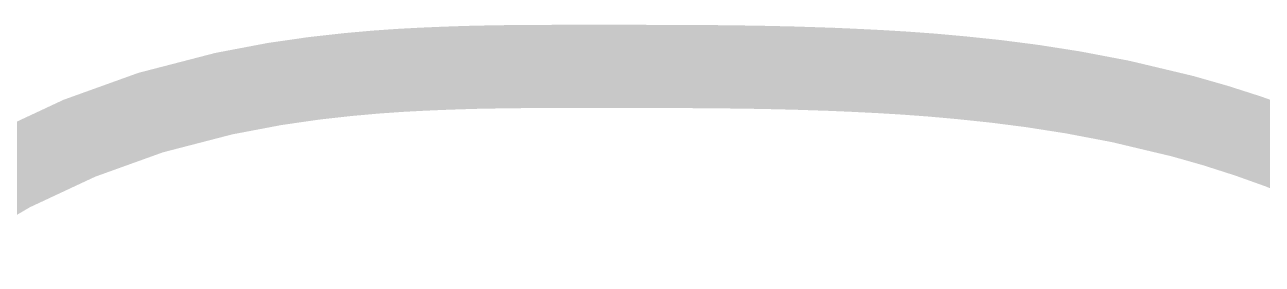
# Model space of a CAD drawing. Header units: millimetres. Extents: x 6 to 417, y 41 to 311.
# Drawn here: x 380.05 to 381.54, y 58.83 to 59.118 of the extents above; entities that cross this region are included whole.
import ezdxf

# ---------------------------------------------------------------- set-up
doc = ezdxf.new("R2010")
doc.units = ezdxf.units.MM
doc.layers.add('DrillDrawing', color=1, linetype='Continuous')

msp = doc.modelspace()

# ---------------------------------------------------------------- linework, layer by layer
at = {"layer": 'DrillDrawing', "const_width": 0.1}
for points in [[(380.4391, 59.058), (380.4726, 59.061)], [(380.4391, 59.058), (380.4726, 59.061)], [(380.4726, 59.061), (380.5027, 59.0631)], [(380.4726, 59.061), (380.5027, 59.0631)], [(380.5027, 59.0631), (380.5293, 59.0645)], [(380.5027, 59.0631), (380.5293, 59.0645)], [(380.5293, 59.0645), (380.5526, 59.0655)], [(380.5293, 59.0645), (380.5526, 59.0655)], [(380.5526, 59.0655), (380.5724, 59.0662)], [(380.5526, 59.0655), (380.5724, 59.0662)], [(380.5724, 59.0662), (380.5922, 59.0668)], [(380.5724, 59.0662), (380.5922, 59.0668)], [(380.5922, 59.0668), (380.6087, 59.0671)], [(380.5922, 59.0668), (380.6087, 59.0671)], [(380.6087, 59.0671), (380.6251, 59.0674)], [(380.6087, 59.0671), (380.6251, 59.0674)], [(380.6251, 59.0674), (380.6382, 59.0675)], [(380.6251, 59.0674), (380.6382, 59.0675)], [(380.6382, 59.0675), (380.6513, 59.0677)], [(380.6382, 59.0675), (380.6513, 59.0677)], [(380.6513, 59.0677), (380.661, 59.0677)], [(380.6513, 59.0677), (380.661, 59.0677)], [(380.661, 59.0677), (380.6708, 59.0678)], [(380.661, 59.0677), (380.6708, 59.0678)], [(380.6708, 59.0678), (380.6773, 59.0678)], [(380.6708, 59.0678), (380.6773, 59.0678)], [(380.6773, 59.0678), (380.6838, 59.0678)], [(380.6773, 59.0678), (380.6838, 59.0678)], [(380.6838, 59.0678), (380.6903, 59.0679)], [(380.6838, 59.0678), (380.6903, 59.0679)], [(380.6903, 59.0679), (380.6968, 59.0679)], [(380.6903, 59.0679), (380.6968, 59.0679)], [(380.6968, 59.0679), (380.7032, 59.0679)], [(380.6968, 59.0679), (380.7032, 59.0679)], [(380.7032, 59.0679), (380.7065, 59.0679)], [(380.7032, 59.0679), (380.7065, 59.0679)], [(380.7065, 59.0679), (380.7097, 59.0679)], [(380.7065, 59.0679), (380.7097, 59.0679)], [(380.7097, 59.0679), (380.7129, 59.0679)], [(380.7097, 59.0679), (380.7129, 59.0679)], [(380.7129, 59.0679), (380.7161, 59.0679)], [(380.7129, 59.0679), (380.7161, 59.0679)], [(380.7161, 59.0679), (380.7194, 59.0679)], [(380.7161, 59.0679), (380.7194, 59.0679)], [(380.7194, 59.0679), (380.7226, 59.0679)], [(380.7194, 59.0679), (380.7226, 59.0679)], [(380.7226, 59.0679), (380.7258, 59.0679)], [(380.7226, 59.0679), (380.7258, 59.0679)], [(380.7258, 59.0679), (380.729, 59.0679)], [(380.7258, 59.0679), (380.729, 59.0679)], [(380.729, 59.0679), (380.7322, 59.0679)], [(380.729, 59.0679), (380.7322, 59.0679)], [(380.7322, 59.0679), (380.7354, 59.0679)], [(380.7322, 59.0679), (380.7354, 59.0679)], [(380.7354, 59.0679), (380.7386, 59.0679)], [(380.7354, 59.0679), (380.7386, 59.0679)], [(380.7386, 59.0679), (380.7419, 59.0679)], [(380.7386, 59.0679), (380.7419, 59.0679)], [(380.7419, 59.0679), (380.7451, 59.0679)], [(380.7419, 59.0679), (380.7451, 59.0679)], [(380.7451, 59.0679), (380.7483, 59.0679)], [(380.7451, 59.0679), (380.7483, 59.0679)], [(380.7483, 59.0679), (380.7515, 59.0679)], [(380.7483, 59.0679), (380.7515, 59.0679)], [(380.7515, 59.0679), (380.7547, 59.0679)], [(380.7515, 59.0679), (380.7547, 59.0679)], [(380.7547, 59.0679), (380.7579, 59.0679)], [(380.7547, 59.0679), (380.7579, 59.0679)], [(380.7579, 59.0679), (380.7611, 59.0679)], [(380.7579, 59.0679), (380.7611, 59.0679)], [(380.7611, 59.0679), (380.7642, 59.0679)], [(380.7611, 59.0679), (380.7642, 59.0679)], [(380.7642, 59.0679), (380.7674, 59.0679)], [(380.7642, 59.0679), (380.7674, 59.0679)], [(380.7674, 59.0679), (380.7738, 59.0679)], [(380.7674, 59.0679), (380.7738, 59.0679)], [(380.7738, 59.0679), (380.7802, 59.0679)], [(380.7738, 59.0679), (380.7802, 59.0679)], [(380.7802, 59.0679), (380.7865, 59.0679)], [(380.7802, 59.0679), (380.7865, 59.0679)], [(380.7865, 59.0679), (380.7929, 59.0679)], [(380.7865, 59.0679), (380.7929, 59.0679)], [(380.7929, 59.0679), (380.7992, 59.0678)], [(380.7929, 59.0679), (380.7992, 59.0678)], [(380.7992, 59.0678), (380.8056, 59.0678)], [(380.7992, 59.0678), (380.8056, 59.0678)], [(380.8056, 59.0678), (380.815, 59.0678)], [(380.8056, 59.0678), (380.815, 59.0678)], [(380.815, 59.0678), (380.8245, 59.0678)], [(380.815, 59.0678), (380.8245, 59.0678)], [(380.8245, 59.0678), (380.834, 59.0677)], [(380.8245, 59.0678), (380.834, 59.0677)], [(380.834, 59.0677), (380.8465, 59.0677)], [(380.834, 59.0677), (380.8465, 59.0677)], [(380.8465, 59.0677), (380.8591, 59.0676)], [(380.8465, 59.0677), (380.8591, 59.0676)], [(380.8591, 59.0676), (380.8716, 59.0675)], [(380.8591, 59.0676), (380.8716, 59.0675)], [(380.8716, 59.0675), (380.8871, 59.0674)], [(380.8716, 59.0675), (380.8871, 59.0674)], [(380.8871, 59.0674), (380.9027, 59.0672)], [(380.8871, 59.0674), (380.9027, 59.0672)], [(380.9027, 59.0672), (380.9182, 59.067)], [(380.9027, 59.0672), (380.9182, 59.067)], [(380.9182, 59.067), (380.9367, 59.0667)], [(380.9182, 59.067), (380.9367, 59.0667)], [(380.9367, 59.0667), (380.9552, 59.0663)], [(380.9367, 59.0667), (380.9552, 59.0663)], [(380.9552, 59.0663), (380.9766, 59.0658)], [(380.9552, 59.0663), (380.9766, 59.0658)], [(380.9766, 59.0658), (380.998, 59.0651)], [(380.9766, 59.0658), (380.998, 59.0651)], [(380.998, 59.0651), (381.0223, 59.0643)], [(380.998, 59.0651), (381.0223, 59.0643)], [(381.0223, 59.0643), (381.0495, 59.0631)], [(381.0223, 59.0643), (381.0495, 59.0631)], [(381.0495, 59.0631), (381.0796, 59.0616)], [(381.0495, 59.0631), (381.0796, 59.0616)], [(381.0796, 59.0616), (381.1095, 59.0598)], [(381.0796, 59.0616), (381.1095, 59.0598)], [(380.2901, 59.0351), (380.3513, 59.0467)], [(380.2901, 59.0351), (380.3513, 59.0467)], [(380.3513, 59.0467), (380.3986, 59.0535)], [(380.3513, 59.0467), (380.3986, 59.0535)], [(380.3986, 59.0535), (380.4391, 59.058)], [(380.3986, 59.0535), (380.4391, 59.058)], [(381.1095, 59.0598), (381.1423, 59.0574)], [(381.1095, 59.0598), (381.1423, 59.0574)], [(381.1423, 59.0574), (381.1778, 59.0542)], [(381.1423, 59.0574), (381.1778, 59.0542)], [(381.1778, 59.0542), (381.2189, 59.0499)], [(381.1778, 59.0542), (381.2189, 59.0499)], [(381.2189, 59.0499), (381.2627, 59.0443)], [(381.2189, 59.0499), (381.2627, 59.0443)], [(381.2627, 59.0443), (381.312, 59.0366)], [(381.2627, 59.0443), (381.312, 59.0366)], [(381.312, 59.0366), (381.3694, 59.0257)], [(381.312, 59.0366), (381.3694, 59.0257)], [(381.3694, 59.0257), (381.4435, 59.0081)], [(381.3694, 59.0257), (381.4435, 59.0081)]]:
    msp.add_lwpolyline(points, dxfattribs=at)
at = {"layer": 'DrillDrawing', "const_width": 0.05}
for points in [[(380.4476, 59.061, 1), (380.4976, 59.061, 1)], [(380.4476, 59.061, 1), (380.4976, 59.061, 1)], [(380.4476, 59.061, 1), (380.4976, 59.061, 1)], [(380.4476, 59.061, 1), (380.4976, 59.061, 1)], [(380.4777, 59.0631, 1), (380.5277, 59.0631, 1)], [(380.4777, 59.0631, 1), (380.5277, 59.0631, 1)], [(380.4777, 59.0631, 1), (380.5277, 59.0631, 1)], [(380.4777, 59.0631, 1), (380.5277, 59.0631, 1)], [(380.5043, 59.0645, 1), (380.5543, 59.0645, 1)], [(380.5043, 59.0645, 1), (380.5543, 59.0645, 1)], [(380.5043, 59.0645, 1), (380.5543, 59.0645, 1)], [(380.5043, 59.0645, 1), (380.5543, 59.0645, 1)], [(380.5276, 59.0655, 1), (380.5776, 59.0655, 1)], [(380.5276, 59.0655, 1), (380.5776, 59.0655, 1)], [(380.5276, 59.0655, 1), (380.5776, 59.0655, 1)], [(380.5276, 59.0655, 1), (380.5776, 59.0655, 1)], [(380.5474, 59.0662, 1), (380.5974, 59.0662, 1)], [(380.5474, 59.0662, 1), (380.5974, 59.0662, 1)], [(380.5474, 59.0662, 1), (380.5974, 59.0662, 1)], [(380.5474, 59.0662, 1), (380.5974, 59.0662, 1)], [(380.5672, 59.0668, 1), (380.6172, 59.0668, 1)], [(380.5672, 59.0668, 1), (380.6172, 59.0668, 1)], [(380.5672, 59.0668, 1), (380.6172, 59.0668, 1)], [(380.5672, 59.0668, 1), (380.6172, 59.0668, 1)], [(380.5837, 59.0671, 1), (380.6337, 59.0671, 1)], [(380.5837, 59.0671, 1), (380.6337, 59.0671, 1)], [(380.5837, 59.0671, 1), (380.6337, 59.0671, 1)], [(380.5837, 59.0671, 1), (380.6337, 59.0671, 1)], [(380.6001, 59.0674, 1), (380.6501, 59.0674, 1)], [(380.6001, 59.0674, 1), (380.6501, 59.0674, 1)], [(380.6001, 59.0674, 1), (380.6501, 59.0674, 1)], [(380.6001, 59.0674, 1), (380.6501, 59.0674, 1)], [(380.6132, 59.0675, 1), (380.6632, 59.0675, 1)], [(380.6132, 59.0675, 1), (380.6632, 59.0675, 1)], [(380.6132, 59.0675, 1), (380.6632, 59.0675, 1)], [(380.6132, 59.0675, 1), (380.6632, 59.0675, 1)], [(380.6263, 59.0677, 1), (380.6763, 59.0677, 1)], [(380.6263, 59.0677, 1), (380.6763, 59.0677, 1)], [(380.6263, 59.0677, 1), (380.6763, 59.0677, 1)], [(380.6263, 59.0677, 1), (380.6763, 59.0677, 1)], [(380.636, 59.0677, 1), (380.686, 59.0677, 1)], [(380.636, 59.0677, 1), (380.686, 59.0677, 1)], [(380.636, 59.0677, 1), (380.686, 59.0677, 1)], [(380.636, 59.0677, 1), (380.686, 59.0677, 1)], [(380.6458, 59.0678, 1), (380.6958, 59.0678, 1)], [(380.6458, 59.0678, 1), (380.6958, 59.0678, 1)], [(380.6458, 59.0678, 1), (380.6958, 59.0678, 1)], [(380.6458, 59.0678, 1), (380.6958, 59.0678, 1)], [(380.6523, 59.0678, 1), (380.7023, 59.0678, 1)], [(380.6523, 59.0678, 1), (380.7023, 59.0678, 1)], [(380.6523, 59.0678, 1), (380.7023, 59.0678, 1)], [(380.6523, 59.0678, 1), (380.7023, 59.0678, 1)], [(380.6588, 59.0678, 1), (380.7088, 59.0678, 1)], [(380.6588, 59.0678, 1), (380.7088, 59.0678, 1)], [(380.6588, 59.0678, 1), (380.7088, 59.0678, 1)], [(380.6588, 59.0678, 1), (380.7088, 59.0678, 1)], [(380.6653, 59.0679, 1), (380.7153, 59.0679, 1)], [(380.6653, 59.0679, 1), (380.7153, 59.0679, 1)], [(380.6653, 59.0679, 1), (380.7153, 59.0679, 1)], [(380.6653, 59.0679, 1), (380.7153, 59.0679, 1)], [(380.6718, 59.0679, 1), (380.7218, 59.0679, 1)], [(380.6718, 59.0679, 1), (380.7218, 59.0679, 1)], [(380.6718, 59.0679, 1), (380.7218, 59.0679, 1)], [(380.6718, 59.0679, 1), (380.7218, 59.0679, 1)], [(380.6782, 59.0679, 1), (380.7282, 59.0679, 1)], [(380.6782, 59.0679, 1), (380.7282, 59.0679, 1)], [(380.6782, 59.0679, 1), (380.7282, 59.0679, 1)], [(380.6782, 59.0679, 1), (380.7282, 59.0679, 1)], [(380.6815, 59.0679, 1), (380.7315, 59.0679, 1)], [(380.6815, 59.0679, 1), (380.7315, 59.0679, 1)], [(380.6815, 59.0679, 1), (380.7315, 59.0679, 1)], [(380.6815, 59.0679, 1), (380.7315, 59.0679, 1)], [(380.6847, 59.0679, 1), (380.7347, 59.0679, 1)], [(380.6847, 59.0679, 1), (380.7347, 59.0679, 1)], [(380.6847, 59.0679, 1), (380.7347, 59.0679, 1)], [(380.6847, 59.0679, 1), (380.7347, 59.0679, 1)], [(380.6879, 59.0679, 1), (380.7379, 59.0679, 1)], [(380.6879, 59.0679, 1), (380.7379, 59.0679, 1)], [(380.6879, 59.0679, 1), (380.7379, 59.0679, 1)], [(380.6879, 59.0679, 1), (380.7379, 59.0679, 1)], [(380.6911, 59.0679, 1), (380.7411, 59.0679, 1)], [(380.6911, 59.0679, 1), (380.7411, 59.0679, 1)], [(380.6911, 59.0679, 1), (380.7411, 59.0679, 1)], [(380.6911, 59.0679, 1), (380.7411, 59.0679, 1)], [(380.6944, 59.0679, 1), (380.7444, 59.0679, 1)], [(380.6944, 59.0679, 1), (380.7444, 59.0679, 1)], [(380.6944, 59.0679, 1), (380.7444, 59.0679, 1)], [(380.6944, 59.0679, 1), (380.7444, 59.0679, 1)], [(380.6976, 59.0679, 1), (380.7476, 59.0679, 1)], [(380.6976, 59.0679, 1), (380.7476, 59.0679, 1)], [(380.6976, 59.0679, 1), (380.7476, 59.0679, 1)], [(380.6976, 59.0679, 1), (380.7476, 59.0679, 1)], [(380.7008, 59.0679, 1), (380.7508, 59.0679, 1)], [(380.7008, 59.0679, 1), (380.7508, 59.0679, 1)], [(380.7008, 59.0679, 1), (380.7508, 59.0679, 1)], [(380.7008, 59.0679, 1), (380.7508, 59.0679, 1)], [(380.704, 59.0679, 1), (380.754, 59.0679, 1)], [(380.704, 59.0679, 1), (380.754, 59.0679, 1)], [(380.704, 59.0679, 1), (380.754, 59.0679, 1)], [(380.704, 59.0679, 1), (380.754, 59.0679, 1)], [(380.7072, 59.0679, 1), (380.7572, 59.0679, 1)], [(380.7072, 59.0679, 1), (380.7572, 59.0679, 1)], [(380.7072, 59.0679, 1), (380.7572, 59.0679, 1)], [(380.7072, 59.0679, 1), (380.7572, 59.0679, 1)], [(380.7104, 59.0679, 1), (380.7604, 59.0679, 1)], [(380.7104, 59.0679, 1), (380.7604, 59.0679, 1)], [(380.7104, 59.0679, 1), (380.7604, 59.0679, 1)], [(380.7104, 59.0679, 1), (380.7604, 59.0679, 1)], [(380.7136, 59.0679, 1), (380.7636, 59.0679, 1)], [(380.7136, 59.0679, 1), (380.7636, 59.0679, 1)], [(380.7136, 59.0679, 1), (380.7636, 59.0679, 1)], [(380.7136, 59.0679, 1), (380.7636, 59.0679, 1)], [(380.7169, 59.0679, 1), (380.7669, 59.0679, 1)], [(380.7169, 59.0679, 1), (380.7669, 59.0679, 1)], [(380.7169, 59.0679, 1), (380.7669, 59.0679, 1)], [(380.7169, 59.0679, 1), (380.7669, 59.0679, 1)], [(380.7201, 59.0679, 1), (380.7701, 59.0679, 1)], [(380.7201, 59.0679, 1), (380.7701, 59.0679, 1)], [(380.7201, 59.0679, 1), (380.7701, 59.0679, 1)], [(380.7201, 59.0679, 1), (380.7701, 59.0679, 1)], [(380.7233, 59.0679, 1), (380.7733, 59.0679, 1)], [(380.7233, 59.0679, 1), (380.7733, 59.0679, 1)], [(380.7233, 59.0679, 1), (380.7733, 59.0679, 1)], [(380.7233, 59.0679, 1), (380.7733, 59.0679, 1)], [(380.7265, 59.0679, 1), (380.7765, 59.0679, 1)], [(380.7265, 59.0679, 1), (380.7765, 59.0679, 1)], [(380.7265, 59.0679, 1), (380.7765, 59.0679, 1)], [(380.7265, 59.0679, 1), (380.7765, 59.0679, 1)], [(380.7297, 59.0679, 1), (380.7797, 59.0679, 1)], [(380.7297, 59.0679, 1), (380.7797, 59.0679, 1)], [(380.7297, 59.0679, 1), (380.7797, 59.0679, 1)], [(380.7297, 59.0679, 1), (380.7797, 59.0679, 1)], [(380.7329, 59.0679, 1), (380.7829, 59.0679, 1)], [(380.7329, 59.0679, 1), (380.7829, 59.0679, 1)], [(380.7329, 59.0679, 1), (380.7829, 59.0679, 1)], [(380.7329, 59.0679, 1), (380.7829, 59.0679, 1)], [(380.7361, 59.0679, 1), (380.7861, 59.0679, 1)], [(380.7361, 59.0679, 1), (380.7861, 59.0679, 1)], [(380.7361, 59.0679, 1), (380.7861, 59.0679, 1)], [(380.7361, 59.0679, 1), (380.7861, 59.0679, 1)], [(380.7392, 59.0679, 1), (380.7892, 59.0679, 1)], [(380.7392, 59.0679, 1), (380.7892, 59.0679, 1)], [(380.7392, 59.0679, 1), (380.7892, 59.0679, 1)], [(380.7392, 59.0679, 1), (380.7892, 59.0679, 1)], [(380.7424, 59.0679, 1), (380.7924, 59.0679, 1)], [(380.7424, 59.0679, 1), (380.7924, 59.0679, 1)], [(380.7424, 59.0679, 1), (380.7924, 59.0679, 1)], [(380.7424, 59.0679, 1), (380.7924, 59.0679, 1)], [(380.7488, 59.0679, 1), (380.7988, 59.0679, 1)], [(380.7488, 59.0679, 1), (380.7988, 59.0679, 1)], [(380.7488, 59.0679, 1), (380.7988, 59.0679, 1)], [(380.7488, 59.0679, 1), (380.7988, 59.0679, 1)], [(380.7552, 59.0679, 1), (380.8052, 59.0679, 1)], [(380.7552, 59.0679, 1), (380.8052, 59.0679, 1)], [(380.7552, 59.0679, 1), (380.8052, 59.0679, 1)], [(380.7552, 59.0679, 1), (380.8052, 59.0679, 1)], [(380.7615, 59.0679, 1), (380.8115, 59.0679, 1)], [(380.7615, 59.0679, 1), (380.8115, 59.0679, 1)], [(380.7615, 59.0679, 1), (380.8115, 59.0679, 1)], [(380.7615, 59.0679, 1), (380.8115, 59.0679, 1)], [(380.7679, 59.0679, 1), (380.8179, 59.0679, 1)], [(380.7679, 59.0679, 1), (380.8179, 59.0679, 1)], [(380.7679, 59.0679, 1), (380.8179, 59.0679, 1)], [(380.7679, 59.0679, 1), (380.8179, 59.0679, 1)], [(380.7742, 59.0678, 1), (380.8242, 59.0678, 1)], [(380.7742, 59.0678, 1), (380.8242, 59.0678, 1)], [(380.7742, 59.0678, 1), (380.8242, 59.0678, 1)], [(380.7742, 59.0678, 1), (380.8242, 59.0678, 1)], [(380.7806, 59.0678, 1), (380.8306, 59.0678, 1)], [(380.7806, 59.0678, 1), (380.8306, 59.0678, 1)], [(380.7806, 59.0678, 1), (380.8306, 59.0678, 1)], [(380.7806, 59.0678, 1), (380.8306, 59.0678, 1)], [(380.79, 59.0678, 1), (380.84, 59.0678, 1)], [(380.79, 59.0678, 1), (380.84, 59.0678, 1)], [(380.79, 59.0678, 1), (380.84, 59.0678, 1)], [(380.79, 59.0678, 1), (380.84, 59.0678, 1)], [(380.7995, 59.0678, 1), (380.8495, 59.0678, 1)], [(380.7995, 59.0678, 1), (380.8495, 59.0678, 1)], [(380.7995, 59.0678, 1), (380.8495, 59.0678, 1)], [(380.7995, 59.0678, 1), (380.8495, 59.0678, 1)], [(380.809, 59.0677, 1), (380.8589, 59.0677, 1)], [(380.809, 59.0677, 1), (380.8589, 59.0677, 1)], [(380.809, 59.0677, 1), (380.8589, 59.0677, 1)], [(380.809, 59.0677, 1), (380.8589, 59.0677, 1)], [(380.8215, 59.0677, 1), (380.8715, 59.0677, 1)], [(380.8215, 59.0677, 1), (380.8715, 59.0677, 1)], [(380.8215, 59.0677, 1), (380.8715, 59.0677, 1)], [(380.8215, 59.0677, 1), (380.8715, 59.0677, 1)], [(380.8341, 59.0676, 1), (380.8841, 59.0676, 1)], [(380.8341, 59.0676, 1), (380.8841, 59.0676, 1)], [(380.8341, 59.0676, 1), (380.8841, 59.0676, 1)], [(380.8341, 59.0676, 1), (380.8841, 59.0676, 1)], [(380.8466, 59.0675, 1), (380.8966, 59.0675, 1)], [(380.8466, 59.0675, 1), (380.8966, 59.0675, 1)], [(380.8466, 59.0675, 1), (380.8966, 59.0675, 1)], [(380.8466, 59.0675, 1), (380.8966, 59.0675, 1)], [(380.8621, 59.0674, 1), (380.9121, 59.0674, 1)], [(380.8621, 59.0674, 1), (380.9121, 59.0674, 1)], [(380.8621, 59.0674, 1), (380.9121, 59.0674, 1)], [(380.8621, 59.0674, 1), (380.9121, 59.0674, 1)], [(380.8777, 59.0672, 1), (380.9277, 59.0672, 1)], [(380.8777, 59.0672, 1), (380.9277, 59.0672, 1)], [(380.8777, 59.0672, 1), (380.9277, 59.0672, 1)], [(380.8777, 59.0672, 1), (380.9277, 59.0672, 1)], [(380.8932, 59.067, 1), (380.9432, 59.067, 1)], [(380.8932, 59.067, 1), (380.9432, 59.067, 1)], [(380.8932, 59.067, 1), (380.9432, 59.067, 1)], [(380.8932, 59.067, 1), (380.9432, 59.067, 1)], [(380.9117, 59.0667, 1), (380.9617, 59.0667, 1)], [(380.9117, 59.0667, 1), (380.9617, 59.0667, 1)], [(380.9117, 59.0667, 1), (380.9617, 59.0667, 1)], [(380.9117, 59.0667, 1), (380.9617, 59.0667, 1)], [(380.9302, 59.0663, 1), (380.9802, 59.0663, 1)], [(380.9302, 59.0663, 1), (380.9802, 59.0663, 1)], [(380.9302, 59.0663, 1), (380.9802, 59.0663, 1)], [(380.9302, 59.0663, 1), (380.9802, 59.0663, 1)], [(380.9516, 59.0658, 1), (381.0016, 59.0658, 1)], [(380.9516, 59.0658, 1), (381.0016, 59.0658, 1)], [(380.9516, 59.0658, 1), (381.0016, 59.0658, 1)], [(380.9516, 59.0658, 1), (381.0016, 59.0658, 1)], [(380.973, 59.0651, 1), (381.023, 59.0651, 1)], [(380.973, 59.0651, 1), (381.023, 59.0651, 1)], [(380.973, 59.0651, 1), (381.023, 59.0651, 1)], [(380.973, 59.0651, 1), (381.023, 59.0651, 1)], [(380.9973, 59.0643, 1), (381.0473, 59.0643, 1)], [(380.9973, 59.0643, 1), (381.0473, 59.0643, 1)], [(380.9973, 59.0643, 1), (381.0473, 59.0643, 1)], [(380.9973, 59.0643, 1), (381.0473, 59.0643, 1)], [(381.0245, 59.0631, 1), (381.0745, 59.0631, 1)], [(381.0245, 59.0631, 1), (381.0745, 59.0631, 1)], [(381.0245, 59.0631, 1), (381.0745, 59.0631, 1)], [(381.0245, 59.0631, 1), (381.0745, 59.0631, 1)], [(381.0546, 59.0616, 1), (381.1046, 59.0616, 1)], [(381.0546, 59.0616, 1), (381.1046, 59.0616, 1)], [(381.0546, 59.0616, 1), (381.1046, 59.0616, 1)], [(381.0546, 59.0616, 1), (381.1046, 59.0616, 1)], [(380.3263, 59.0467, 1), (380.3763, 59.0467, 1)], [(380.3263, 59.0467, 1), (380.3763, 59.0467, 1)], [(380.3263, 59.0467, 1), (380.3763, 59.0467, 1)], [(380.3263, 59.0467, 1), (380.3763, 59.0467, 1)], [(380.3736, 59.0535, 1), (380.4236, 59.0535, 1)], [(380.3736, 59.0535, 1), (380.4236, 59.0535, 1)], [(380.3736, 59.0535, 1), (380.4236, 59.0535, 1)], [(380.3736, 59.0535, 1), (380.4236, 59.0535, 1)], [(380.4141, 59.058, 1), (380.464, 59.058, 1)], [(380.4141, 59.058, 1), (380.464, 59.058, 1)], [(380.4141, 59.058, 1), (380.464, 59.058, 1)], [(380.4141, 59.058, 1), (380.464, 59.058, 1)], [(381.0845, 59.0598, 1), (381.1345, 59.0598, 1)], [(381.0845, 59.0598, 1), (381.1345, 59.0598, 1)], [(381.0845, 59.0598, 1), (381.1345, 59.0598, 1)], [(381.0845, 59.0598, 1), (381.1345, 59.0598, 1)], [(381.1173, 59.0574, 1), (381.1673, 59.0574, 1)], [(381.1173, 59.0574, 1), (381.1673, 59.0574, 1)], [(381.1173, 59.0574, 1), (381.1673, 59.0574, 1)], [(381.1173, 59.0574, 1), (381.1673, 59.0574, 1)], [(381.1528, 59.0542, 1), (381.2028, 59.0542, 1)], [(381.1528, 59.0542, 1), (381.2028, 59.0542, 1)], [(381.1528, 59.0542, 1), (381.2028, 59.0542, 1)], [(381.1528, 59.0542, 1), (381.2028, 59.0542, 1)], [(381.1939, 59.0499, 1), (381.2439, 59.0499, 1)], [(381.1939, 59.0499, 1), (381.2439, 59.0499, 1)], [(381.1939, 59.0499, 1), (381.2439, 59.0499, 1)], [(381.1939, 59.0499, 1), (381.2439, 59.0499, 1)], [(380.2652, 59.0351, 1), (380.3151, 59.0351, 1)], [(380.2652, 59.0351, 1), (380.3151, 59.0351, 1)], [(380.2652, 59.0351, 1), (380.3151, 59.0351, 1)], [(380.2652, 59.0351, 1), (380.3151, 59.0351, 1)], [(381.2377, 59.0443, 1), (381.2877, 59.0443, 1)], [(381.2377, 59.0443, 1), (381.2877, 59.0443, 1)], [(381.2377, 59.0443, 1), (381.2877, 59.0443, 1)], [(381.2377, 59.0443, 1), (381.2877, 59.0443, 1)], [(381.287, 59.0366, 1), (381.337, 59.0366, 1)], [(381.287, 59.0366, 1), (381.337, 59.0366, 1)], [(381.287, 59.0366, 1), (381.337, 59.0366, 1)], [(381.287, 59.0366, 1), (381.337, 59.0366, 1)], [(381.3444, 59.0257, 1), (381.3944, 59.0257, 1)], [(381.3444, 59.0257, 1), (381.3944, 59.0257, 1)], [(381.3444, 59.0257, 1), (381.3944, 59.0257, 1)], [(381.3444, 59.0257, 1), (381.3944, 59.0257, 1)], [(381.4185, 59.0081, 1), (381.4685, 59.0081, 1)], [(381.4185, 59.0081, 1), (381.4685, 59.0081, 1)], [(381.4185, 59.0081, 1), (381.4685, 59.0081, 1)], [(381.4185, 59.0081, 1), (381.4685, 59.0081, 1)], [(381.5366, 58.9703, 1), (381.5866, 58.9703, 1)], [(381.5366, 58.9703, 1), (381.5866, 58.9703, 1)], [(381.5366, 58.9703, 1), (381.5866, 58.9703, 1)], [(381.5366, 58.9703, 1), (381.5866, 58.9703, 1)]]:
    msp.add_lwpolyline(points, format="xyb", close=True, dxfattribs=at)
at = {"layer": 'DrillDrawing', "const_width": 0.1}
for points in [[(379.9549, 58.8969, -0.092151), (380.2901, 59.0351)], [(379.9549, 58.8969, -0.092151), (380.2901, 59.0351)], [(381.4435, 59.0081, -0.024625), (381.5616, 58.9703)], [(381.4435, 59.0081, -0.024625), (381.5616, 58.9703)], [(381.5616, 58.9703, -0.044007), (381.7499, 58.88)], [(381.5616, 58.9703, -0.044007), (381.7499, 58.88)]]:
    msp.add_lwpolyline(points, format="xyb", dxfattribs=at)

doc.saveas('drawing.dxf')
